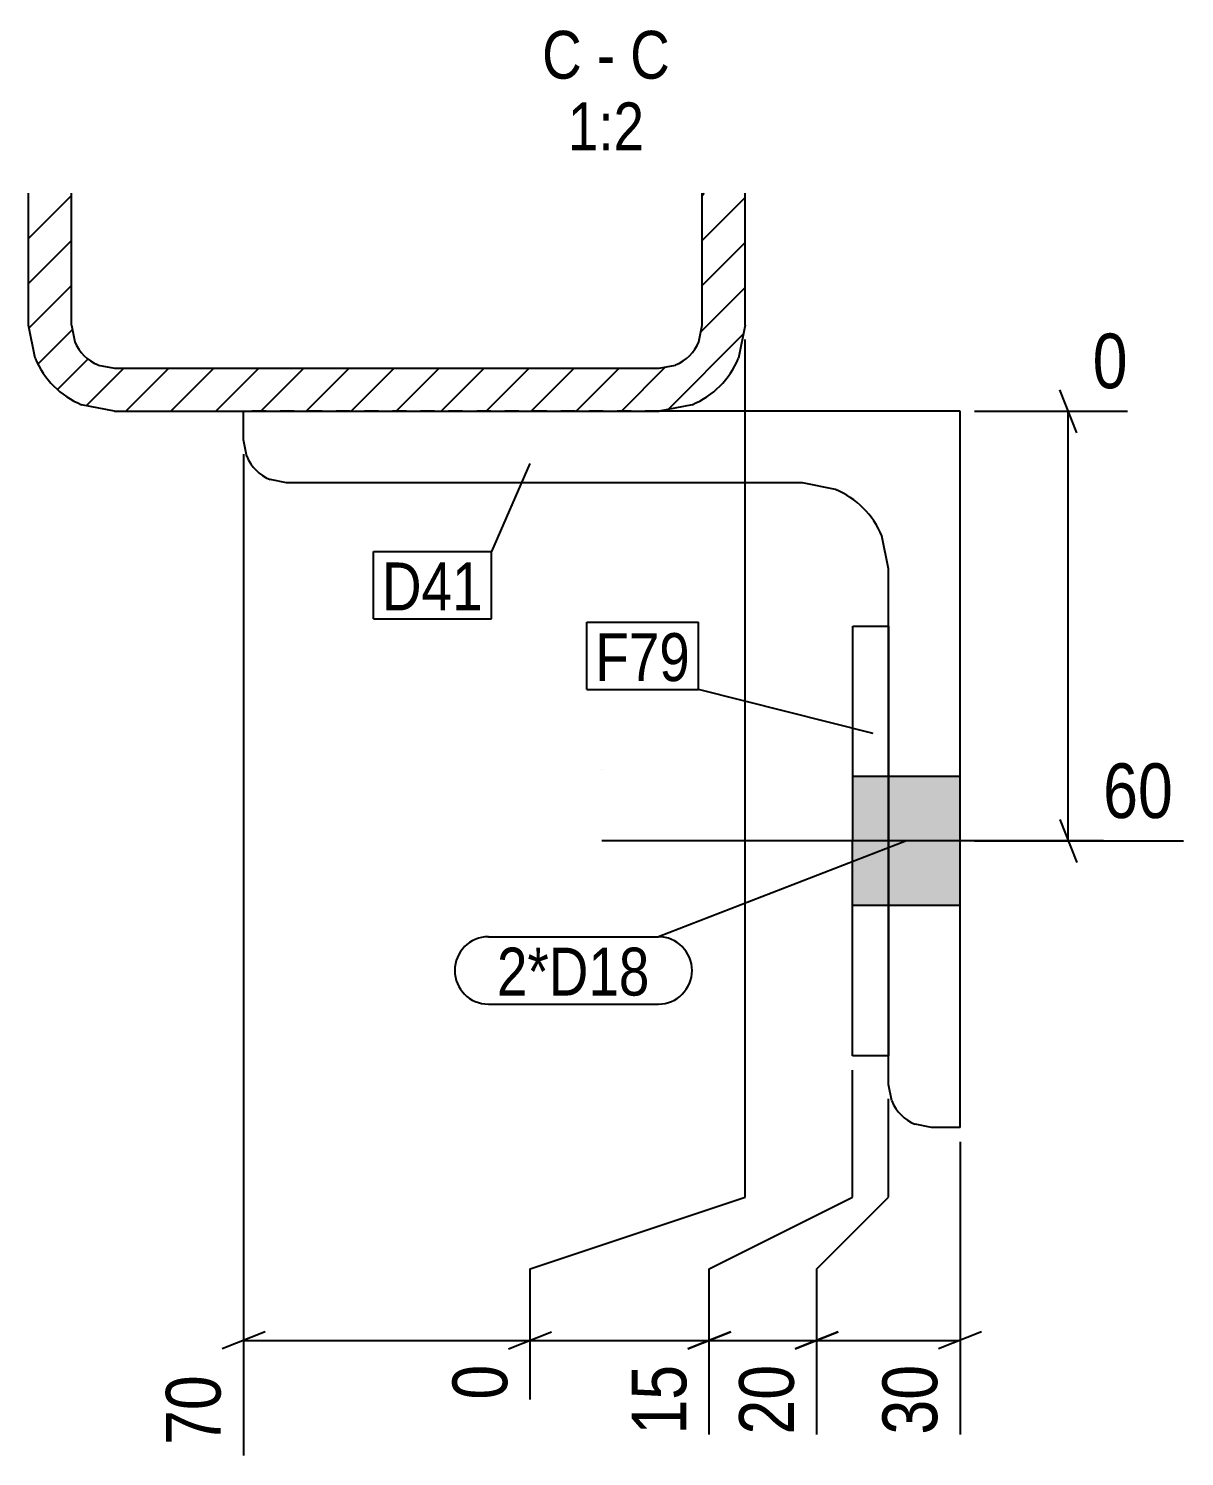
# Model space of a CAD drawing. Header units: millimetres. Extents: x -80 to 34338, y 3 to 810.
# Drawn here: x 26456.2 to 26617.5, y 4.7 to 204 of the extents above; entities that cross this region are included whole.
import ezdxf

# ---------------------------------------------------------------- set-up
doc = ezdxf.new("R2010")
doc.units = ezdxf.units.MM
doc.linetypes.add('DXK_LINE_DOT2', pattern=[3.9198, 1.9599, -1.9599])
doc.linetypes.add('DXK_LINE_DOT3', pattern=[5.9187, 2.979, -0.9799, 0.9799, -0.9799])
for name, color, linetype in [('MÅLSÆTNING', 7, 'Continuous'), ('STÅL', 7, 'Continuous'), ('TEKST', 7, 'Continuous')]:
    doc.layers.add(name, color=color, linetype=linetype)
doc.styles.add('Arial Narrow', font='ARIALN.TTF', dxfattribs={"height": 0.2})

msp = doc.modelspace()

# ---------------------------------------------------------------- hatches: boundary and pattern name
at = {"layer": 'STÅL', "linetype": 'Continuous'}
h = msp.add_hatch(dxfattribs=at)
h.set_pattern_fill('', scale=1.4, style=0, pattern_type=0)
h.set_pattern_definition([(45, (26456.205, 181.019), (-3.14309, 3.14309), [])])
h.paths.add_polyline_path([(26462.2, 181.02), (26456.2, 181.02), (26456.2, 162.59), (26457.12, 157.99), (26459.72, 154.1), (26463.61, 151.5), (26468.2, 150.59), (26544.2, 150.59), (26548.8, 151.5), (26552.69, 154.1), (26555.29, 157.99), (26556.2, 162.59), (26556.2, 181.02), (26550.2, 181.02), (26550.2, 162.59), (26549.75, 160.29), (26548.45, 158.34), (26546.5, 157.04), (26544.2, 156.59), (26468.2, 156.59), (26465.91, 157.04), (26463.96, 158.34), (26462.66, 160.29), (26462.2, 162.59)])
for points in [[(26571.21, 99.59), (26571.21, 81.59), (26576.21, 81.59), (26576.21, 99.59)], [(26571.21, 99.59), (26571.21, 81.59), (26576.21, 81.59), (26576.21, 99.59)], [(26576.2, 99.59), (26576.2, 81.59), (26586.2, 81.59), (26586.2, 99.59)], [(26576.2, 99.59), (26576.2, 81.59), (26586.2, 81.59), (26586.2, 99.59)]]:
    msp.add_hatch(color=96, dxfattribs=at).paths.add_polyline_path(points)

# ---------------------------------------------------------------- linework, layer by layer
at = {"layer": 'MÅLSÆTNING', "color": 7, "linetype": 'Continuous'}
for p, q in [((26556.2, 40.86), (26556.2, 160.59)), ((26556.2, 40.86), (26556.2, 160.59)), ((26602.5, 147.59), (26600.1, 153.59)), ((26588.2, 150.59), (26609.57, 150.59)), ((26601.3, 90.59), (26601.3, 150.59)), ((26486.2, 144.59), (26486.2, 4.8)), ((26600.1, 93.59), (26602.5, 87.59)), ((26588.2, 90.59), (26617.36, 90.59)), ((26571.2, 40.86), (26571.2, 58.59)), ((26571.2, 40.86), (26571.2, 58.59)), ((26576.2, 40.86), (26576.2, 54.59)), ((26576.2, 40.86), (26576.2, 54.59)), ((26586.2, 48.59), (26586.2, 7.71)), ((26526.2, 30.86), (26556.2, 40.86)), ((26526.2, 30.86), (26556.2, 40.86)), ((26551.2, 30.86), (26571.2, 40.86)), ((26551.2, 30.86), (26571.2, 40.86)), ((26566.2, 30.86), (26576.2, 40.86)), ((26566.2, 30.86), (26576.2, 40.86)), ((26526.2, 12.59), (26526.2, 30.86)), ((26526.2, 12.59), (26526.2, 30.86)), ((26551.2, 7.71), (26551.2, 30.86)), ((26551.2, 7.71), (26551.2, 30.86)), ((26566.2, 7.71), (26566.2, 30.86)), ((26566.2, 7.71), (26566.2, 30.86)), ((26489.2, 22.06), (26483.2, 19.66)), ((26523.2, 19.66), (26529.2, 22.06)), ((26523.2, 19.66), (26529.2, 22.06)), ((26548.2, 19.66), (26554.2, 22.06)), ((26563.2, 19.66), (26569.2, 22.06)), ((26569.2, 22.06), (26563.2, 19.66)), ((26589.2, 22.06), (26583.2, 19.66)), ((26486.2, 20.86), (26526.2, 20.86)), ((26526.2, 20.86), (26551.2, 20.86)), ((26551.2, 20.86), (26566.2, 20.86)), ((26566.2, 20.86), (26586.2, 20.86))]:
    msp.add_line(p, q, dxfattribs=at)
at = {"layer": 'STÅL', "color": 2, "linetype": 'Continuous'}
for p, q in [((26456.2, 162.59), (26456.2, 181.02)), ((26462.2, 162.59), (26462.2, 181.02)), ((26550.2, 162.59), (26550.2, 181.02)), ((26556.2, 162.59), (26556.2, 181.02)), ((26457.12, 157.99), (26456.2, 162.59)), ((26462.2, 162.59), (26462.66, 160.29)), ((26549.75, 160.29), (26550.2, 162.59)), ((26556.2, 162.59), (26555.29, 157.99)), ((26465.91, 157.04), (26468.2, 156.59)), ((26468.2, 156.59), (26544.2, 156.59)), ((26544.2, 156.59), (26546.5, 157.04)), ((26468.2, 150.59), (26463.61, 151.5)), ((26468.2, 150.59), (26544.2, 150.59)), ((26486.2, 146.59), (26486.2, 150.59)), ((26548.8, 151.5), (26544.2, 150.59)), ((26586.2, 150.59), (26544.22, 150.59)), ((26586.2, 50.59), (26586.2, 150.59)), ((26486.66, 144.29), (26486.2, 146.59)), ((26492.2, 140.59), (26489.91, 141.05)), ((26564.2, 140.59), (26492.2, 140.59)), ((26568.8, 139.68), (26564.2, 140.59)), ((26576.2, 128.59), (26575.29, 133.18)), ((26576.2, 56.59), (26576.2, 128.59)), ((26571.2, 60.59), (26571.21, 120.59)), ((26571.21, 120.59), (26576.21, 120.59)), ((26576.21, 120.59), (26576.2, 60.59)), ((26576.2, 60.59), (26571.2, 60.59)), ((26576.66, 54.29), (26576.2, 56.59)), ((26582.2, 50.59), (26579.91, 51.05)), ((26586.2, 50.59), (26582.2, 50.59))]:
    msp.add_line(p, q, dxfattribs=at)
at = {"layer": 'STÅL', "color": 7, "linetype": 'DXK_LINE_DOT2'}
msp.add_line((26544.22, 150.59), (26486.2, 150.59), dxfattribs=at)
at = {"layer": 'STÅL', "color": 7, "linetype": 'DXK_LINE_DOT3'}
msp.add_line((26536.2, 100.59), (26536.2, 100.59), dxfattribs=at)
at = {"layer": 'STÅL', "color": 96, "linetype": 'Continuous'}
for p, q in [((26576.21, 99.59), (26571.21, 99.59)), ((26576.21, 99.59), (26571.21, 99.59)), ((26586.2, 99.59), (26576.2, 99.59)), ((26586.2, 99.59), (26576.2, 99.59)), ((26606.2, 90.59), (26536.2, 90.59)), ((26606.2, 90.59), (26536.2, 90.59)), ((26576.21, 81.59), (26571.21, 81.59)), ((26576.21, 81.59), (26571.21, 81.59)), ((26586.2, 81.59), (26576.2, 81.59)), ((26586.2, 81.59), (26576.2, 81.59))]:
    msp.add_line(p, q, dxfattribs=at)
at = {"layer": 'STÅL', "color": 2, "linetype": 'Continuous'}
for centre, radius, start, end in [((26468.2, 162.59), 6, 202.5, 247.5), ((26544.2, 162.59), 6, 292.5, 337.5), ((26468.2, 162.59), 12, 202.5, 247.5), ((26544.2, 162.59), 12, 292.5, 337.5), ((26492.2, 146.59), 6, 202.5, 247.5), ((26564.2, 128.59), 12, 22.5, 67.5), ((26582.2, 56.59), 6, 202.5, 247.5)]:
    msp.add_arc(centre, radius, start, end, dxfattribs=at)
at = {"layer": 'TEKST', "color": 7, "linetype": 'Continuous'}
for p, q in [((26526.14, 143.31), (26520.79, 130.99)), ((26504.32, 130.99), (26520.79, 130.99)), ((26504.32, 121.59), (26504.32, 130.99)), ((26520.79, 121.59), (26520.79, 130.99)), ((26504.32, 121.59), (26520.79, 121.59)), ((26534.09, 121.12), (26549.7, 121.12)), ((26534.09, 111.72), (26534.09, 121.12)), ((26549.7, 111.72), (26549.7, 121.12)), ((26534.09, 111.72), (26549.7, 111.72)), ((26574.06, 105.61), (26549.7, 111.72)), ((26578.7, 90.59), (26544.09, 77.21)), ((26520.37, 77.21), (26544.09, 77.21)), ((26520.37, 67.81), (26544.09, 67.81))]:
    msp.add_line(p, q, dxfattribs=at)
for centre, start, end in [((26520.37, 72.51), 90, 270), ((26544.09, 72.51), 270, 90)]:
    msp.add_arc(centre, 4.7, start, end, dxfattribs=at)

# ---------------------------------------------------------------- wipeouts: each hides what was drawn before it
at = {"color": 0, "linetype": 'Continuous'}
for points, layer in [([(26617.51, 92.19), (26617.51, 103.39), (26604.56, 103.39), (26604.56, 92.19)], 'MÅLSÆTNING'), ([(26484.6, 17.61), (26473.4, 17.61), (26473.4, 4.66), (26484.6, 4.66)], 'MÅLSÆTNING'), ([(26533.41, 197.02), (26533.41, 204.02), (26527.87, 204.02), (26527.87, 197.02)], 'TEKST'), ([(26538.06, 197.02), (26538.06, 204.02), (26535.51, 204.02), (26535.51, 197.02)], 'TEKST'), ([(26545.7, 197.02), (26545.7, 204.02), (26540.16, 204.02), (26540.16, 197.02)], 'TEKST'), ([(26542.12, 187.02), (26542.12, 194.02), (26531.45, 194.02), (26531.45, 187.02)], 'TEKST')]:
    msp.add_wipeout(points, dxfattribs=at).dxf.layer = layer
at = {"color": 0}
for points in [[(26519.59, 122.79), (26519.59, 129.79), (26505.52, 129.79), (26505.52, 122.79)], [(26548.5, 112.92), (26548.5, 119.92), (26535.29, 119.92), (26535.29, 112.92)], [(26542.89, 69.01), (26542.89, 76.01), (26521.57, 76.01), (26521.57, 69.01)]]:
    msp.add_wipeout(points, dxfattribs=at).dxf.layer = 'TEKST'

# ---------------------------------------------------------------- next in the draw order: texts
at = {"layer": 'MÅLSÆTNING', "color": 3, "linetype": 'Continuous', "style": 'Arial Narrow'}
msp.add_text('60', height=7.635, dxfattribs=at).set_placement((26606.16, 93.79))
msp.add_text('70', height=7.635, rotation=90.0002, dxfattribs=at).set_placement((26483, 6.26))
at = {"layer": 'TEKST', "color": 3, "linetype": 'Continuous', "style": 'Arial Narrow'}
for s, height, p in [('C', 6.68, (26527.87, 197.02)), ('C', 6.68, (26540.16, 197.02)), ('-', 6.68, (26535.51, 197.02)), ('1:2', 6.681, (26531.45, 187.02))]:
    msp.add_text(s, height=height, dxfattribs=at).set_placement(p)

# ---------------------------------------------------------------- next in the draw order: wipeouts: each hides what was drawn before it
at = {"color": 0, "linetype": 'Continuous'}
for points in [[(26611.17, 152.19), (26611.17, 163.39), (26603.1, 163.39), (26603.1, 152.19)], [(26524.6, 19.06), (26513.4, 19.06), (26513.4, 10.99), (26524.6, 10.99)], [(26564.6, 19.06), (26553.4, 19.06), (26553.4, 6.11), (26564.6, 6.11)], [(26584.6, 19.06), (26573.4, 19.06), (26573.4, 6.11), (26584.6, 6.11)]]:
    msp.add_wipeout(points, dxfattribs=at).dxf.layer = 'MÅLSÆTNING'
at = {"color": 0}
for points in [[(26519.59, 122.79), (26519.59, 129.79), (26505.52, 129.79), (26505.52, 122.79)], [(26548.5, 112.92), (26548.5, 119.92), (26535.29, 119.92), (26535.29, 112.92)], [(26542.89, 69.01), (26542.89, 76.01), (26521.57, 76.01), (26521.57, 69.01)]]:
    msp.add_wipeout(points, dxfattribs=at).dxf.layer = 'TEKST'

# ---------------------------------------------------------------- next in the draw order: linework, layer by layer
at = {"layer": 'MÅLSÆTNING', "color": 7, "linetype": 'Continuous'}
msp.add_line((26554.2, 22.06), (26548.2, 19.66), dxfattribs=at)

# ---------------------------------------------------------------- next in the draw order: texts
at = {"layer": 'MÅLSÆTNING', "color": 3, "linetype": 'Continuous', "style": 'Arial Narrow'}
msp.add_text('0', height=7.64, dxfattribs=at).set_placement((26604.7, 153.79))
for s, height, p in [('0', 7.64, (26523, 12.59)), ('20', 7.635, (26563, 7.71)), ('30', 7.635, (26583, 7.71))]:
    msp.add_text(s, height=height, rotation=90.0002, dxfattribs=at).set_placement(p)
at = {"layer": 'TEKST', "color": 3, "style": 'Arial Narrow'}
for s, p in [('D41', (26505.52, 122.79)), ('F79', (26535.29, 112.92)), ('2*D18', (26521.57, 69.01))]:
    msp.add_text(s, height=6.681, dxfattribs=at).set_placement(p)

# ---------------------------------------------------------------- next in the draw order: wipeouts: each hides what was drawn before it
at = {"color": 0, "linetype": 'Continuous'}
msp.add_wipeout([(26549.6, 19.06), (26538.4, 19.06), (26538.4, 6.11), (26549.6, 6.11)], dxfattribs=at).dxf.layer = 'MÅLSÆTNING'

# ---------------------------------------------------------------- next in the draw order: texts
at = {"layer": 'MÅLSÆTNING', "color": 3, "linetype": 'Continuous', "style": 'Arial Narrow'}
msp.add_text('15', height=7.635, rotation=90.0002, dxfattribs=at).set_placement((26548, 7.71))

doc.saveas('drawing.dxf')
